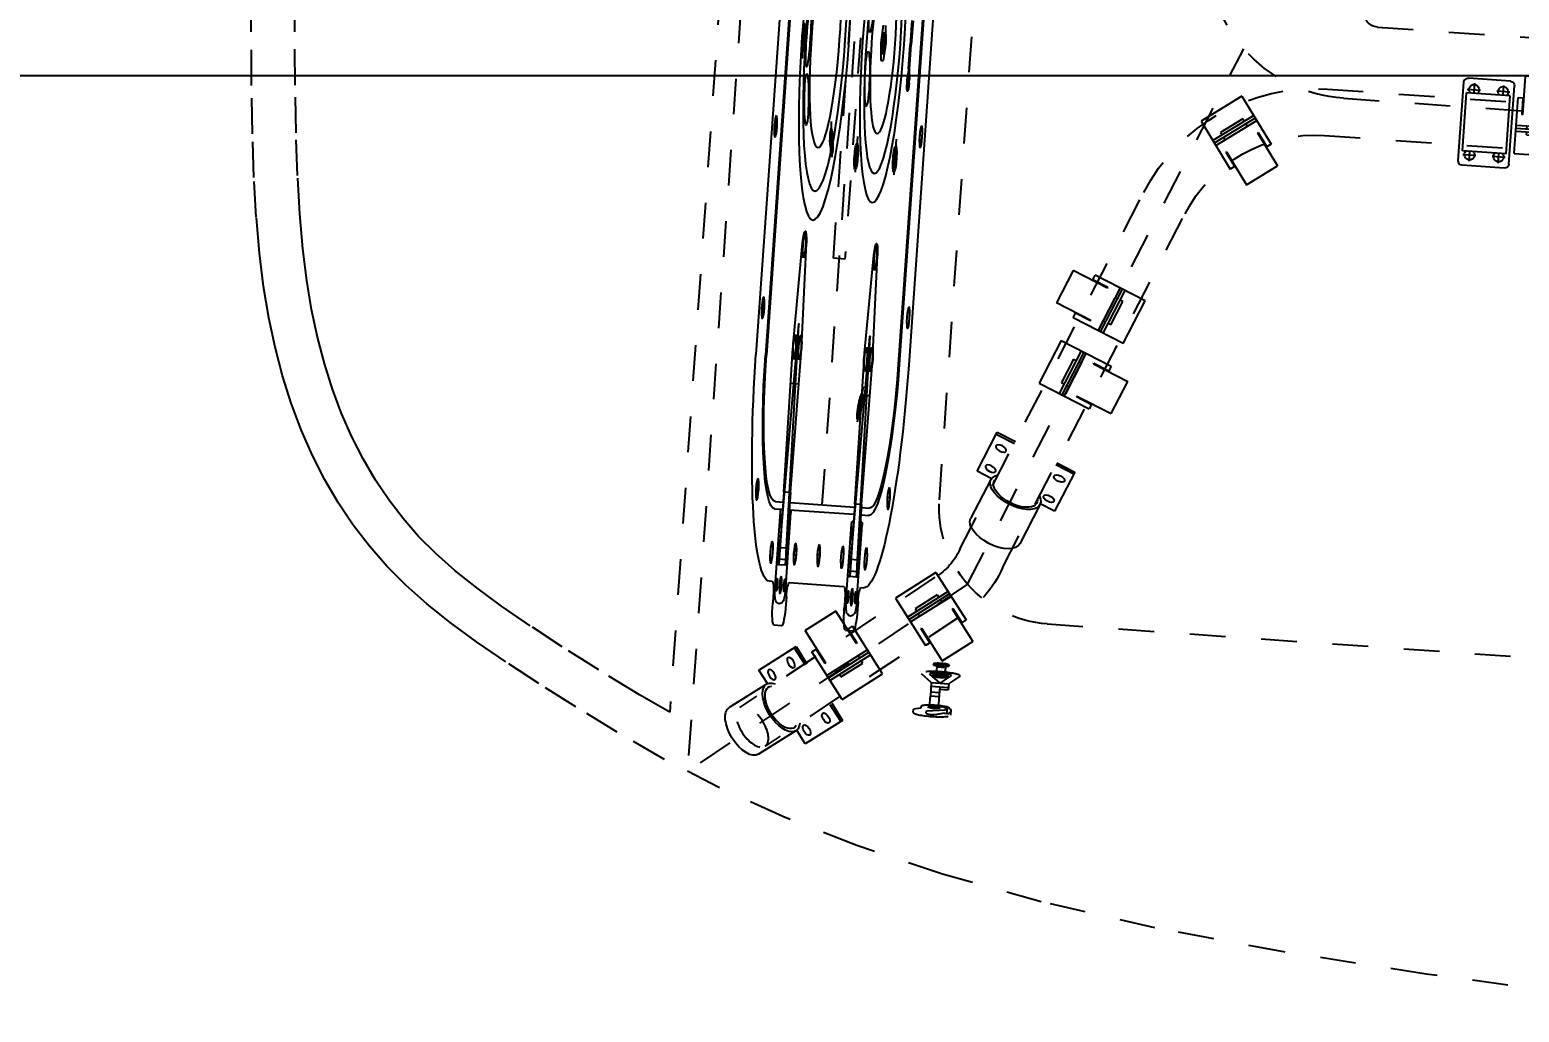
# Model space of a CAD drawing. Header units: millimetres. Extents: x -4 to 3776, y -4 to 4079.
# Drawn here: x 450.761 to 454.93, y 289.48 to 292.231 of the extents above; entities that cross this region are included whole.
import ezdxf
from ezdxf import colors
from ezdxf.entities.mleader import LeaderData, LeaderLine
from ezdxf.math import Vec2, Vec3

# ---------------------------------------------------------------- set-up
doc = ezdxf.new("R2010")
doc.units = ezdxf.units.MM
for name, pattern in [('CENTER', [2, 1.25, -0.25, 0.25, -0.25]), ('CENTER2', [1.125, 0.75, -0.125, 0.125, -0.125]), ('HIDDEN2', [0.1875, 0.125, -0.0625]), ('PHANTOM', [2.5, 1.25, -0.25, 0.25, -0.25, 0.25, -0.25])]:
    doc.linetypes.add(name, pattern=pattern)
doc.layers.add('03-input', color=3, linetype='Continuous')
doc.layers.add('BK_kedu', color=255, linetype='Continuous')
doc.styles.get("Standard").update_dxf_attribs({"font": 'arial.ttf'})

# ---------------------------------------------------------------- blocks, each defined once
blk = doc.blocks.new('pipe support-p')
at = {"layer": '03-input', "color": 0, "linetype": 'Continuous'}
for p, q in [((-30, 32), (-30, 3)), ((-27, 35), (27, 35)), ((-22.5, 32.16772810541443), (-22.5, 23.20107844975428)), ((-20, 32.5), (-20, 2.5)), ((-20, 32.5), (20, 32.5)), ((20, 32.5), (20, 2.5)), ((22.5, 32.16772810541443), (22.5, 23.20107844975428)), ((30, 32), (30, 3)), ((-26.8465131942321, 27.5), (-20, 27.5)), ((26.84651319423574, 27.5), (20, 27.5)), ((-22.5, 2.832271894585574), (-22.5, 11.798921550253)), ((22.5, 2.832271894585574), (22.5, 11.798921550253)), ((-27, 0), (27, 0)), ((-26.8465131942321, 7.5), (-20, 7.5)), ((-20, 2.5), (20, 2.5)), ((26.84651319423574, 7.5), (20, 7.5))]:
    blk.add_line(p, q, dxfattribs=at)
for centre, radius, start, end in [((-27, 32), 3, 90, 180), ((-22.5, 27.5), 3.5, 44.41530859717057, 315.5846914028294), ((22.5, 27.5), 3.5, 224.4153085971706, 135.5846914028294), ((27, 32), 3, 0, 90), ((-22.5, 7.5), 3.5, 44.41530859717057, 315.5846914028294), ((22.5, 7.5), 3.5, 224.4153085971706, 135.5846914028294), ((-27, 3), 3, 180, 270), ((27, 3), 3, 270, 0)]:
    blk.add_arc(centre, radius, start, end, dxfattribs=at)
blk = doc.blocks.new('BOLT-1')
at = {"layer": '03-input', "color": 0, "linetype": 'Continuous'}
for p, q in [((-3880.973160527842, -1545.863523582373), (-3883.859911873789, -1550.863523582373)), ((-3880.973160527842, -1545.863523582373), (-3875.199885194358, -1545.863523582373)), ((-3875.199885194358, -1545.863523582373), (-3872.31313384841, -1550.863523582373)), ((-3880.973160527841, -1555.863523582373), (-3883.859911873789, -1550.863523582373)), ((-3880.973160527841, -1555.863523582373), (-3875.199885194359, -1555.863523582373)), ((-3875.199885194359, -1555.863523582373), (-3872.31313384841, -1550.863523582373))]:
    blk.add_line(p, q, dxfattribs=at)
at = {"layer": '03-input', "color": 0, "linetype": 'CENTER'}
for p, q in [((-3878.0865228611, -1562.931088566985), (-3878.0865228611, -1537.113710476564)), ((-3891.778090399503, -1550.863523582373), (-3864.296668742161, -1550.863523582373))]:
    blk.add_line(p, q, dxfattribs=at)
at = {"layer": '03-input', "color": 0, "linetype": 'Continuous'}
blk.add_circle((-3878.0865228611, -1550.863523582373), 9, dxfattribs=at)
blk = doc.blocks.new('M6-1')
at = {"layer": '03-input', "color": 0, "linetype": 'CENTER2'}
for p, q in [((-7.401477686828002, -5.820766091346741e-11), (7.898740525008179, 0)), ((0, 6.380426681949757), (0, -6.528047432249878))]:
    blk.add_line(p, q, dxfattribs=at)
at = {"layer": '03-input', "color": 0, "linetype": 'Continuous'}
for p, q in [((-2.882642209762707, 4.992882767517585), (-5.765284419758245, 0)), ((-5.765284419758245, 0), (-2.882642209995538, -4.992882767517585)), ((2.882642209879123, 4.992882767517585), (-2.882642209762707, 4.992882767517585)), ((5.765284419758245, 0), (2.882642209879123, 4.992882767517585)), ((2.882642209762707, -4.992882767517585), (5.765284419758245, 0)), ((-2.882642209995538, -4.992882767517585), (2.882642209762707, -4.992882767517585))]:
    blk.add_line(p, q, dxfattribs=at)
blk = doc.blocks.new('door-aft')
at = {"layer": '03-input', "color": 0, "linetype": 'Continuous'}
for p, q in [((220, 810), (-220.0000000000146, 810)), ((220, 760), (-220.0000000000146, 760)), ((220, 755), (-220.0000000000146, 755)), ((-26.5, 708), (-24.5, 708)), ((-26.5, 697), (-24.5, 697)), ((-20.87339764072385, 706.6909573986704), (-20.87339764072385, 706.2185404548654)), ((-20.87339764072385, 698.78145954512), (-20.87339764072385, 698.3090426013223)), ((-18.17777930997545, 705.6426510725141), (-18.17777930997545, 699.3573489274786)), ((-16.67376207876077, 705.5), (0, 705.5)), ((-16.67376207876077, 699.5), (0, 699.5)), ((16.67376207874622, 705.5), (0, 705.5)), ((16.67376207874622, 699.5), (0, 699.5)), ((-375, 640), (-375.0000000000146, 654.9999999999854)), ((-325, 612.5), (-325.0000000000146, 655)), ((-320, 612.5), (-320.0000000000146, 655)), ((-385, 630), (-390, 630)), ((-405, 575), (-405, 615)), ((-383.3153273425851, 623), (-332.0000000000146, 623)), ((-368.0000000000146, 623), (-368.0000000000146, 613)), ((-364.2500000000146, 623), (-364.2500000000146, 613)), ((-355.7500000000146, 623), (-355.7500000000146, 613)), ((-352.0000000000146, 623), (-352.0000000000146, 613)), ((-330.0000000000146, 621), (-330.0000000000146, 612.5)), ((-318.0000000000146, 612.5), (-219.1299685809354, 617.4716081090373)), ((-243.0000000000146, 616.2713208221539), (-243.0000000000146, 599.8735851967431)), ((-213.9821428571595, 617.1383563974232), (-146.2142857143044, 604.8392695099683)), ((-368.0000000000146, 613), (-352.0000000000146, 613)), ((-368.0000000000146, 612.5), (-368.0000000000146, 577.5)), ((-318.0000000000146, 612.5), (-368.0000000000146, 612.5)), ((-364.2500000000146, 612.5), (-364.2500000000146, 577.5)), ((-360.0000000000146, 612.5), (-202.4463524560706, 595.4971136097738)), ((-356.2500000000146, 612.5), (-356.2500000000146, 577.5)), ((-318.0000000000146, 607.9674408398569), (-318.0000000000146, 612.5)), ((-318.0000000000146, 607.9674408398569), (-318.0000000000146, 582.0325591601431)), ((-360.0000000000146, 577.5), (-202.4463524560706, 594.5028863902189)), ((-243.0000000000146, 590.1264148032496), (-243.0000000000146, 573.7286791778461)), ((-213.9821428571595, 572.8616436025695), (-146.2142857143044, 585.1607304900317)), ((-318.0000000000146, 577.5), (-368.0000000000146, 577.5)), ((-368.0000000000146, 577), (-352.0000000000146, 577)), ((-368.0000000000146, 567), (-368.0000000000146, 577)), ((-364.2500000000146, 567), (-364.2500000000146, 577)), ((-355.7500000000146, 567), (-355.7500000000146, 577)), ((-352.0000000000146, 567), (-352.0000000000146, 577)), ((-330.0000000000146, 577.5), (-330.0000000000146, 569)), ((-325, 232.5), (-325, 577.5)), ((-320, 232.5), (-320, 577.5)), ((-318.0000000000146, 582.0325591601431), (-318.0000000000146, 577.5)), ((-318.0000000000146, 577.5), (-219.1299685809354, 572.5283918909627)), ((-383.3153273425851, 567), (-332.0000000000146, 567)), ((-12.12435565298074, 564.495947437339), (0, 571.495947437339)), ((-12.12435565298074, 550.495947437339), (-12.12435565298074, 564.495947437339)), ((0, 571.495947437339), (12.12435565298074, 564.495947437339)), ((-385.0000000000146, 560), (-390, 560)), ((-375, 260), (-375.0000000000146, 550)), ((0, 543.495947437339), (-12.12435565298074, 550.495947437339)), ((12.12435565298074, 550.495947437339), (0, 543.495947437339)), ((-385, 250), (-390, 250)), ((-378.3153273425851, 243), (-327.0000000000146, 243)), ((-363.0000000000146, 243), (-363.0000000000146, 233)), ((-359.2500000000146, 243), (-359.2500000000146, 233)), ((-350.7500000000146, 243), (-350.7500000000146, 233)), ((-347.0000000000146, 243), (-347.0000000000146, 233)), ((-325.0000000000146, 232.5), (-325.0000000000146, 241)), ((-313.0000000000146, 232.5), (-214.1299685809354, 237.4716081090373)), ((-238.0000000000146, 219.8735851967504), (-238.0000000000146, 236.2713208221539)), ((-208.9821428571595, 237.1383563974305), (-141.2142857143044, 224.8392695099683)), ((-405, 235), (-405, 195)), ((-363.0000000000146, 233), (-347.0000000000146, 233)), ((-313.0000000000146, 232.5), (-363.0000000000146, 232.5)), ((-363.0000000000146, 197.5), (-363.0000000000146, 232.5)), ((-359.2500000000146, 197.5), (-359.2500000000146, 232.5)), ((-355.0000000000146, 232.5), (-197.4463524560706, 215.4971136097811)), ((-351.2500000000146, 197.5), (-351.2500000000146, 232.5)), ((-313.0000000000146, 227.9674408398569), (-313.0000000000146, 232.5)), ((-313.0000000000146, 202.0325591601431), (-313.0000000000146, 227.9674408398569)), ((-355.0000000000146, 197.5), (-197.4463524560706, 214.5028863902262)), ((-238.0000000000146, 193.7286791778461), (-238.0000000000146, 210.1264148032569)), ((-208.9821428571595, 192.8616436025768), (-141.2142857143044, 205.1607304900317)), ((-313.0000000000146, 197.5), (-363.0000000000146, 197.5)), ((-363.0000000000146, 187), (-363.0000000000146, 197)), ((-363.0000000000146, 197), (-347.0000000000146, 197)), ((-359.2500000000146, 187), (-359.2500000000146, 197)), ((-350.7500000000146, 187), (-350.7500000000146, 197)), ((-347.0000000000146, 187), (-347.0000000000146, 197)), ((-325, 155), (-325, 197.5)), ((-325.0000000000146, 189), (-325.0000000000146, 197.5)), ((-320, 155), (-320, 197.5)), ((-313.0000000000146, 202.0325591601431), (-313.0000000000146, 197.5)), ((-313.0000000000146, 197.5), (-214.1299685809354, 192.5283918909627)), ((-378.3153273425851, 187), (-327.0000000000146, 187)), ((-385, 180), (-390, 180)), ((-375, 170), (-375.0000000000146, 155.0000000000073)), ((220, 55), (-220, 55)), ((-50, 55), (-50, 55)), ((220, 50), (-220, 50)), ((220, 0), (-220, 0))]:
    blk.add_line(p, q, dxfattribs=at)
at = {"layer": '03-input', "color": 0, "linetype": 'HIDDEN2'}
blk.add_line((-14.42215389496414, 705.5), (-14.42215389496414, 699.5), dxfattribs=at)
at = {"layer": '03-input', "color": 0, "linetype": 'Continuous'}
for points in [[(-184.6132486540591, 785), (-181.7264973081037, 790), (-184.6132486540591, 795), (-190.3867513459554, 795), (-193.2735026918963, 790), (-190.3867513459554, 785)], [(-59.61324865405913, 785), (-56.72649730810372, 790), (-59.61324865405913, 795), (-65.38675134595542, 795), (-68.27350269189628, 790), (-65.38675134595542, 785)], [(-309.6132486540519, 748.3298021964874), (-306.7264973081037, 753.3298021964874), (-309.6132486540519, 758.3298021964874), (-315.3867513459481, 758.3298021964874), (-318.2735026918963, 753.3298021964874), (-315.3867513459481, 748.3298021964874)], [(-21.61324865405913, 707.4999999999927), (-18.72649730810372, 702.4999999999927), (-21.61324865405913, 697.4999999999927), (-27.38675134595542, 697.4999999999927), (-30.27350269189628, 702.4999999999927), (-27.38675134595542, 707.4999999999927)], [(-352.1132486540519, 650), (-349.2264973081037, 655), (-352.1132486540519, 660), (-357.8867513459481, 660), (-360.7735026918963, 655), (-357.8867513459481, 650)], [(-210.0000000000146, 614.1188021535127), (-218.0000000000146, 618.7376043070326), (-226.0000000000146, 614.1188021535127), (-226.0000000000146, 604.8811978464801), (-218.0000000000146, 600.2623956929601), (-210.0000000000146, 604.8811978464801)], [(-140.0000000000146, 590.3811978464801), (-148.0000000000146, 585.7623956929601), (-156.0000000000146, 590.3811978464801), (-156.0000000000146, 599.6188021535127), (-148.0000000000146, 604.2376043070326), (-140.0000000000146, 599.6188021535127)], [(-210.0000000000146, 585.1188021535127), (-218.0000000000146, 589.7376043070326), (-226.0000000000146, 585.1188021535127), (-226.0000000000146, 575.8811978464801), (-218.0000000000146, 571.2623956929601), (-210.0000000000146, 575.8811978464801)], [(-352.1132486540519, 525), (-349.2264973081037, 530), (-352.1132486540519, 535), (-357.8867513459481, 535), (-360.7735026918963, 530), (-357.8867513459481, 525)], [(-352.1132486540591, 400), (-349.2264973081037, 405), (-352.1132486540591, 410), (-357.8867513459554, 410), (-360.7735026918963, 405), (-357.8867513459554, 400)], [(-352.1132486540591, 275), (-349.2264973081037, 280), (-352.1132486540591, 285), (-357.8867513459554, 285), (-360.7735026918963, 280), (-357.8867513459554, 275)], [(-205.0000000000146, 224.8811978464873), (-213.0000000000146, 220.2623956929674), (-221.0000000000146, 224.8811978464873), (-221.0000000000146, 234.1188021535199), (-213.0000000000146, 238.7376043070399), (-205.0000000000146, 234.1188021535199)], [(-135.0000000000146, 219.6188021535199), (-143.0000000000146, 224.2376043070399), (-151.0000000000146, 219.6188021535199), (-151.0000000000146, 210.3811978464873), (-143.0000000000146, 205.7623956929674), (-135.0000000000146, 210.3811978464873)], [(-205.0000000000146, 195.8811978464873), (-213.0000000000146, 191.2623956929674), (-221.0000000000146, 195.8811978464873), (-221.0000000000146, 205.1188021535199), (-213.0000000000146, 209.7376043070399), (-205.0000000000146, 205.1188021535199)], [(-352.1132486540591, 150), (-349.2264973081037, 155), (-352.1132486540591, 160), (-357.8867513459554, 160), (-360.7735026918963, 155), (-357.8867513459554, 150)], [(-309.6132486540519, 61.67019780350529), (-306.7264973081037, 56.67019780350529), (-309.6132486540519, 51.67019780350529), (-315.3867513459481, 51.67019780350529), (-318.2735026918963, 56.67019780350529), (-315.3867513459481, 61.67019780350529)], [(-184.6132486540591, 24.99999999999272), (-181.7264973081037, 19.99999999999272), (-184.6132486540591, 14.99999999999272), (-190.3867513459554, 14.99999999999272), (-193.2735026918963, 19.99999999999272), (-190.3867513459554, 24.99999999999272)], [(-59.61324865405913, 24.99999999999272), (-56.72649730810372, 19.99999999999272), (-59.61324865405913, 14.99999999999272), (-65.38675134595542, 14.99999999999272), (-68.27350269189628, 19.99999999999272), (-65.38675134595542, 24.99999999999272)]]:
    blk.add_lwpolyline(points, close=True, dxfattribs=at)
for centre, radius in [((-187.5, 790), 7.5), ((-62.5, 790), 7.5), ((-312.5, 753.3298021964874), 7.5), ((-24.5, 702.5), 4.578182195146383), ((0, 557.495947437339), 110), ((-355, 655), 7.5), ((0, 557.495947437339), 90), ((-382.0000000000146, 615), 4.25), ((-218.0000000000146, 609.5), 7.999999999999869), ((0, 557.495947437339), 62.5), ((-382.0000000000146, 595), 6), ((-382.0000000000146, 595), 4.25), ((-148.0000000000146, 595), 7.999999999999869), ((-218.0000000000146, 580.5), 7.999999999999869), ((-382.0000000000146, 575), 4.25), ((-355, 530), 7.5), ((-355, 405), 7.5), ((0, 250.4989293650724), 125), ((0, 250.4989293650724), 105), ((0, 250.4989293650724), 75), ((-355, 280), 7.5), ((-377.0000000000146, 235), 4.25), ((-213.0000000000146, 229.5), 7.999999999999869), ((-377.0000000000146, 215), 6), ((-377.0000000000146, 215), 4.25), ((-143.0000000000146, 215), 7.999999999999869), ((-213.0000000000146, 200.5), 7.999999999999869), ((-377.0000000000146, 195), 4.25), ((-355, 155), 7.5), ((-312.5, 56.67019780351256), 7.5), ((-187.5, 19.99999999999272), 7.5), ((-62.5, 20), 7.5)]:
    blk.add_circle(centre, radius, dxfattribs=at)
for centre, radius, start, end in [((-220.0000000000146, 655), 155, 90, 180), ((-220.0000000000146, 655), 105, 90, 180), ((-220.0000000000146, 655), 100, 90, 180), ((-26.5, 702.5), 5.5, 90, 270), ((-24.5, 702.5), 5.5, 54.56905531269027, 90), ((-16.67376207876077, 713.5), 8, 234.5690553126903, 270), ((-24.5, 702.5), 5.5, 270, 305.4309446873098), ((-16.67376207876077, 691.5), 8, 90, 125.4309446873097), ((-385, 640), 10, 270, 0), ((-390, 615), 15, 90, 180), ((-287.9965493533673, 595), 107.0034506466471, 169.3061927767552, 190.6938072232449), ((-383.3153273425851, 613), 10, 90, 169.3061927767552), ((-338.0000000000146, 615), 4.25, 323.9681209279389, 216.0318790720611), ((-332.0000000000146, 621), 2, 0, 90), ((-218.0000000000146, 595), 22.5, 79.71343938847369, 92.87865228542415), ((-148.0000000000146, 595), 10, 280.2865606115263, 79.71343938847369), ((-202.5000000000146, 595), 0.5, 276.1594125782806, 83.84058742171933), ((-390, 575), 15, 180, 270), ((-383.3153273425851, 577), 10, 190.6938072232449, 270), ((-338.0000000000146, 575), 4.25, 143.9681209279389, 36.0318790720611), ((-332.0000000000146, 569), 2, 270, 0), ((-218.0000000000146, 595), 22.5, 267.1213477145758, 280.2865606115263), ((-385.0000000000146, 550), 10, 0, 90), ((-385, 260), 10, 270, 0), ((-390, 235), 15, 90, 180), ((-378.3153273425851, 233), 10, 90, 169.3061927767552), ((-333.0000000000146, 235), 4.25, 323.9681209279389, 216.0318790720611), ((-327.0000000000146, 241), 2, 0, 90), ((-213.0000000000146, 215), 22.5, 79.71343938847369, 92.87865228542415), ((-282.9965493533673, 215), 107.0034506466471, 169.3061927767552, 190.6938072232449), ((-197.5000000000146, 215), 0.5, 276.1594125782806, 83.84058742171933), ((-143.0000000000146, 215), 10, 280.2865606115263, 79.71343938847369), ((-390, 195), 15, 180, 270), ((-378.3153273425851, 197), 10, 190.6938072232449, 270), ((-333.0000000000146, 195), 4.25, 143.9681209279389, 36.0318790720611), ((-327.0000000000146, 189), 2, 270, 0), ((-213.0000000000146, 215), 22.5, 267.1213477145758, 280.2865606115263), ((-385, 170), 10, 0, 90), ((-220, 155), 155, 180, 270), ((-220, 155), 105, 180, 270), ((-220, 155), 100, 180, 270)]:
    blk.add_arc(centre, radius, start, end, dxfattribs=at)
at = {"layer": '03-input', "color": 0, "linetype": 'Continuous', "extrusion": (0, 0, -1)}
for centre, major_axis, ratio in [((-25.28481369868678, 485.4625289612886), (18.31110447926967, -7.962177726989325), 0.57438862157977), ((-42.39586581960612, 172.4154262668817), (17.00873406575872, -10.45924408775287), 0.4851600708462597), ((-0.03035539330448955, 160.2548957943582), (19.96729379277259, 0), 0.4851600708462597)]:
    blk.add_ellipse(centre, major_axis=major_axis, ratio=ratio, dxfattribs=at)
at = {"layer": '03-input', "color": 0, "linetype": 'Continuous'}
blk.add_ellipse((25.28481369870133, 485.4625289612886), major_axis=(-18.31110447926967, -7.962177726989325), ratio=0.57438862157977, dxfattribs=at)
at = {"layer": '03-input', "color": 0, "linetype": 'Continuous', "xscale": -1}
for p, rotation in [((-3957.187528496368, 2213.601921346904), 359.9668878659662), ((-3957.191980527583, 2008.642174702451), 359.9668878659662), ((-4130.646686584987, -689.9611408282799), 35.96688786615441), ((3877.189606818065, -1417.722594396408), 179.9668878659662)]:
    blk.add_blockref('BOLT-1', p, dxfattribs=dict(at, rotation=rotation))
blk.add_blockref('M6-1', (0, 557.495947437339), dxfattribs=at)
at = {"layer": '03-input', "color": 0, "linetype": 'Continuous', "rotation": 144.0331121338457}
blk.add_blockref('BOLT-1', (-3949.860054221914, 1577.963411682955), dxfattribs=at)
blk = doc.blocks.new('A$C1F900DED')
at = {"layer": '03-input', "color": 0, "linetype": 'Continuous', "ltscale": 0.2}
for p, q in [((4.6273762563942e-05, 60.0000240555064), (4.6273762563942e-05, 46.00002405550731)), ((30.34829265600911, 60.0000240555064), (4.6273762563942e-05, 60.0000240555064)), ((30.34829265600911, 48.96348950538504), (30.34829265600911, 60.0000240555064)), ((30.93496022805994, 49.00002405550458), (61.28320661030739, 49.00002405550458)), ((4.62737616544473e-05, 14.00002405550913), (4.6273762563942e-05, 2.405550640105503e-05)), ((30.34829265600911, 2.405550640105503e-05), (30.34829265600911, 11.03655860562776)), ((30.93496022805994, 11.0000240555064), (61.28320661030739, 11.0000240555064)), ((4.6273762563942e-05, 2.405550640105503e-05), (30.34829265600911, 2.405550640105503e-05))]:
    blk.add_line(p, q, dxfattribs=at)
at = {"layer": '03-input', "color": 0, "linetype": 'Continuous'}
for p, q in [((1.494488975334207, 60.0000240555064), (1.494488975334207, 46.00002405550822)), ((1.494488975334207, 14.00002405550731), (1.494488975335116, 2.405550822004443e-05))]:
    blk.add_line(p, q, dxfattribs=at)
for centre in [(8.864777382445936, 52.5000240555064), (24.47244695047721, 52.5000240555064)]:
    blk.add_ellipse(centre, major_axis=(0, -4), ratio=0.5, dxfattribs=at)
for centre, major_axis, ratio, start_param, end_param in [((30.93496022805994, 30.0000240555064), (0, -18.99999999999818), 0.4981467217043914, 5.713563988106641, 9.994399279842073), ((30.93496022805994, 30.0000240555064), (0, -16.5), 0.4981467217043467, 6.036376373709645, 9.671586894238729), ((61.28320661030739, 30.0000240555064), (0, -18.99999999999818), 0.4981467217043435, 0, 3.141592653589793)]:
    blk.add_ellipse(centre, major_axis=major_axis, ratio=ratio, start_param=start_param, end_param=end_param, dxfattribs=at)
at = {"layer": '03-input', "color": 0, "linetype": 'Continuous', "extrusion": (0, 0, -1)}
for centre in [(8.864777382445936, 7.500024055506401), (24.47244695047721, 7.500024055506401)]:
    blk.add_ellipse(centre, major_axis=(0, 3.999999999999999), ratio=0.5, dxfattribs=at)
blk = doc.blocks.new('A$C4EFE2257')
at = {"layer": '03-input', "color": 0, "linetype": 'Continuous'}
for p, q in [((4.00000084621206, 27.13407377918156), (4.00000084621206, 53.63284314425255)), ((29.00000084621206, 53.63284314425255), (4.00000084621206, 53.63284314425255)), ((29.00000084621206, 27.13407377918156), (29.00000084621206, 53.63284314425255)), ((8.462120604235679e-07, 38.70726038193425), (4.00000084621206, 38.70726038193425)), ((8.462120604235679e-07, -5.991061698296107e-06), (8.462120604235679e-07, 38.70726038193425)), ((3.50000084621206, 27.13407377918156), (3.50000084621206, 38.70726038193425)), ((29.00000084621206, 38.70726038193425), (33.00000084621206, 38.70726038193425)), ((29.50000084621206, 27.13407377918065), (29.50000084621206, 38.70726038193425)), ((33.00000084621206, -5.991061698296107e-06), (33.00000084621206, 38.70726038193425)), ((4.00000084621206, 27.13407377918156), (3.50000084621206, 27.13407377918156)), ((29.50000084621206, 27.13407377918065), (29.00000084621206, 27.13407377918065)), ((33.00000084621206, 19.49998023818989), (8.462120604235679e-07, 19.49998023818989)), ((8.462120604235679e-07, 17.58276871538692), (33.00000084621183, 17.58276871538692)), ((8.462120604235679e-07, 15.58276871538692), (33.00000084621183, 15.58276871538692)), ((7.50000084621206, 17.58276871538692), (7.500000846211833, 19.49998023818989)), ((7.500000846211833, 13.58276871538692), (7.500000846211833, 15.58276871538692)), ((7.500000846211833, 13.58276871538692), (25.50000084621183, 13.58276871538692)), ((25.50000084621183, 17.58276871538692), (25.50000084621183, 19.49998023818989)), ((25.50000084621183, 13.58276871538692), (25.50000084621183, 15.58276871538692)), ((8.462120604235679e-07, -5.991061698296107e-06), (33.00000084621206, -5.991061698296107e-06))]:
    blk.add_line(p, q, dxfattribs=at)
blk = doc.blocks.new('A$C2694431E')
at = {"layer": '03-input', "color": 0, "linetype": 'PHANTOM'}
for p, q in [((396.3567822210025, 1150.48827501043), (396.3567822208861, 2168.866522724857)), ((579.6131830302766, 2027.05681750545), (396.3567822208861, 2168.866522724857)), ((574.9419271731749, 2050.29952806636), (448.5175300028641, 2147.934923469438)), ((381.3567822210025, 2129.138890619564), (359.758542112424, 2118.702054267633)), ((381.3567822206533, 1335.488275010488), (381.3567822210025, 2129.138890619564)), ((556.8397584398044, 2023.914934906526), (428.9582580738934, 2122.608358728059)), ((359.758542112424, 2118.702054267633), (330.6188925935421, 2103.545982876152)), ((548.4349133376963, 2117.654522875615), (548.4349133378128, 2115.404522875615)), ((553.4349133379292, 2114.375737139955), (548.4349133378128, 2115.404522875615)), ((553.4349133378128, 2113.304522875696), (553.4349133379292, 2114.375737139955)), ((557.4349133378128, 2117.654522875615), (557.4349133379292, 2115.854522875627)), ((557.4349133379292, 2115.854522875627), (570.4349133379292, 2114.375737139897)), ((559.4279224397615, 2113.304522875638), (559.4279224401107, 2105.477724942844)), ((569.8808191317366, 2116.754758699739), (564.830681590247, 2117.97161443095)), ((565.4295854733791, 2098.85071193258), (565.4417128808564, 2113.309611323872)), ((569.8808191317366, 2116.754758699739), (571.9349133379292, 2116.754758699739)), ((570.4349133378128, 2113.30452287558), (570.4349133379292, 2114.375737139897)), ((571.4349133379292, 2113.304522875696), (571.4349133376963, 2116.754758699739)), ((572.9349133378128, 2116.604758699657), (572.9349133380456, 2116.454522875603)), ((573.4349133378128, 2113.304522875638), (573.4349133380456, 2113.904522875615)), ((573.9349133379292, 2116.304522875696), (574.4349133378128, 2116.304522875638)), ((574.4349133378128, 2117.654522875615), (574.4349133378128, 2114.054522875696)), ((330.6188925935421, 2103.545982876152), (304.5169199724915, 2089.502629706578)), ((559.4279224395286, 2096.325010279776), (559.4279224401107, 2105.477724942844)), ((559.4279224401107, 2105.477724942844), (565.4421700154198, 2105.477724942844)), ((559.4279224398779, 2102.777724942833), (565.440506982035, 2102.777724942833)), ((565.4430831909413, 2100.568247882416), (571.4279224397615, 2100.568247882358)), ((571.4279224399943, 2096.325010279717), (571.4279224397615, 2100.568247882358)), ((559.4279224395286, 2096.325010279776), (552.2029870138504, 2090.90418787871)), ((565.4284284106689, 2096.236306533508), (558.0865595850628, 2090.727749757876)), ((559.427922439645, 2098.85071193258), (571.427922439645, 2098.85071193258)), ((559.4279224395286, 2096.325010279776), (571.4279224399943, 2096.325010279717)), ((559.896384352236, 2091.495268140512), (559.8963843521196, 2091.195268140524)), ((565.3963843523525, 2092.061293544306), (560.3963843524689, 2091.628280842386)), ((560.3963843524689, 2091.628280842386), (560.3963843523525, 2090.762255438603)), ((560.3963843523525, 2090.762255438603), (565.3963843523525, 2090.3292427368)), ((561.2054269536166, 2090.651277786586), (561.6778438976035, 2090.651277786645)), ((562.2537332796492, 2090.246935037081), (568.5390354249394, 2090.246935037023)), ((562.396384352236, 2090.021332452307), (562.3963843523525, 2087.520268140535)), ((570.3963843523525, 2091.628280842444), (565.3963843523525, 2092.061293544306)), ((565.3963843523525, 2090.3292427368), (570.3963843524689, 2090.762255438662)), ((565.4284284106689, 2096.236306533508), (572.7086515569827, 2090.725909179542)), ((568.3963843525853, 2090.021332452365), (568.3963843524689, 2087.520268140535)), ((569.1149248073343, 2090.651277786645), (569.587341750972, 2090.651277786645)), ((570.3963843524689, 2090.762255438662), (570.3963843523525, 2091.628280842444)), ((570.8963843523525, 2091.495268140512), (570.896384352236, 2091.195268140582)), ((571.4279224399943, 2096.325010279717), (578.594190010801, 2090.900865845499)), ((304.5169199724915, 2089.502629706578), (281.349610274774, 2076.576753936184)), ((559.896384352236, 2083.5452681405), (559.8963843523525, 2083.845268140489)), ((560.3963843521196, 2084.278280842467), (565.3963843524689, 2084.711293544329)), ((560.396384352236, 2083.412255438627), (560.3963843521196, 2084.278280842467)), ((565.396384352236, 2082.979242736765), (560.396384352236, 2083.412255438627)), ((561.205426953733, 2084.389258494368), (561.6778438972542, 2084.389258494484)), ((562.2537332799984, 2084.793601244048), (568.5390354248229, 2084.793601244048)), ((562.396384352236, 2085.019203828706), (562.3963843523525, 2087.520268140535)), ((565.3963843524689, 2084.711293544329), (570.3963843524689, 2084.278280842467)), ((570.3963843523525, 2083.412255438685), (565.396384352236, 2082.979242736765)), ((568.3963843523525, 2085.019203828706), (568.3963843524689, 2087.520268140535)), ((569.1149248069851, 2084.389258494484), (569.5873417508556, 2084.389258494426)), ((570.3963843524689, 2084.278280842467), (570.3963843523525, 2083.412255438685)), ((570.8963843524689, 2083.5452681405), (570.8963843525853, 2083.845268140547)), ((281.349610274774, 2076.576753936184), (260.9193459635135, 2064.556174262019)), ((260.9193459635135, 2064.556174262019), (242.9525011260994, 2053.198650959122)), ((242.9525011260994, 2053.198650959122), (227.149518487975, 2042.258957294049)), ((636.1817255254136, 2050.488275010488), (2091.789163845475, 2050.488275010488)), ((227.149518487975, 2042.258957294049), (213.1728162461659, 2031.475621847727)), ((213.1728162461659, 2031.475621847727), (200.6443849056959, 2020.553580056236)), ((200.6443849056959, 2020.553580056236), (189.1629846800352, 2009.153937504103)), ((579.6131830302766, 2027.05681750545), (743.4139873372624, 1646.198953129177)), ((189.1629846800352, 2009.153937504103), (178.4041433369275, 1996.975182804279)), ((602.7733771568164, 2014.086234601098), (711.019489346887, 1762.400149846275)), ((572.606852629804, 2003.410055604065), (681.6229695840739, 1749.757182400033)), ((178.4041433369275, 1996.975182804279), (168.295286218985, 1983.950459589541)), ((168.295286218985, 1983.950459589541), (158.8394272982841, 1970.087415094196)), ((476.0177395703504, 1979.526644037163), (476.0177395701176, 1339.526644037105)), ((158.8394272982841, 1970.087415094196), (150.0434339059284, 1955.396854795516)), ((556.1817255250644, 1970.488275010488), (556.1817255254136, 1150.48827501043)), ((150.0434339059284, 1955.396854795516), (141.9164041376207, 1939.892107334628)), ((141.9164041376207, 1939.892107334628), (134.4689113976201, 1923.589089985064)), ((134.4689113976201, 1923.589089985064), (127.7123427632032, 1906.506189851265)), ((127.7123427632032, 1906.506189851265), (121.659645302454, 1888.667807011574)), ((121.659645302454, 1888.667807011574), (116.3060677560279, 1870.022500546649)), ((116.3060677560279, 1870.022500546649), (111.5733421666082, 1850.179682919756)), ((111.5733421666082, 1850.179682919756), (107.3691369424341, 1828.648975935124)), ((107.3691369424341, 1828.648975935124), (103.6115476302803, 1804.962512982194)), ((103.6115476302803, 1804.962512982194), (100.223204234615, 1778.680113219947)), ((100.223204234615, 1778.680113219947), (97.12575223541353, 1749.3816507007)), ((97.12575223541353, 1749.3816507007), (94.237414790201, 1716.658211274422)), ((94.237414790201, 1716.658211274422), (91.47361168102361, 1680.116995591379)), ((802.8836136050522, 1701.909423115721), (2255.611538789119, 1701.909423115489)), ((91.47361168102361, 1680.116995591379), (88.77489042526577, 1639.300693207188)), ((802.8836136049358, 1669.909423115721), (2255.741288090125, 1669.909423115489)), ((814.1246654560091, 1675.488275010546), (1814.124665456009, 1675.488275010488))]:
    blk.add_line(p, q, dxfattribs=at)
at = {"layer": '03-input', "color": 0, "linetype": 'HIDDEN2'}
for p, q in [((562.3963843524689, 2089.683591224777), (568.3963843521196, 2089.683591224835)), ((562.3963843523525, 2085.356945056294), (568.396384352236, 2085.356945056294))]:
    blk.add_line(p, q, dxfattribs=at)
at = {"layer": '03-input', "color": 0, "linetype": 'PHANTOM'}
blk.add_lwpolyline([(1018.636959492578, 2279.393519526289), (913.014188645524, 2272.704325580504), (814.3135938165942, 2264.29603909154), (724.5874823267804, 2253.934369527444), (645.3812334540999, 2241.497252985777), (576.2125142978039, 2227.311532081163), (516.0920639132382, 2211.816276057914), (464.0306213549338, 2195.450554159761), (419.0389256782364, 2178.653435631248), (380.1277159376768, 2161.863989716221), (346.3077311889501, 2145.521285658877), (316.5897104862379, 2130.064392703178), (290.10065149609, 2115.812779772445), (266.4325863298727, 2102.607514505857), (245.2938057092251, 2090.170064221835), (226.3926003566012, 2078.221896238741), (209.4372609938728, 2066.484477874939), (194.1360783439595, 2054.679276448733), (180.197343127802, 2042.527759278601), (167.3293460689019, 2029.751393682731), (155.2893907888792, 2016.12244821596), (144.0308325103251, 2001.616396378144), (133.5560393562773, 1986.25951290573), (123.8673794489587, 1970.078072535049), (114.967220911989, 1953.098350002256), (106.8579318673583, 1935.346620043914), (99.54188043787144, 1916.84915739618), (93.02143474679906, 1897.632236795384), (87.28287794126663, 1877.646134161681), (82.24815327022225, 1856.537130149722), (77.82311900670175, 1833.875506598211), (73.91363342443947, 1809.231545345508), (70.42555479647126, 1782.175528230262), (67.26474139629863, 1752.277737090946), (64.3370514975395, 1719.108453766094), (61.54834337311331, 1682.237960094179), (58.8306701547699, 1641.135022320377)], dxfattribs=at)
blk.add_lwpolyline([(479.8336963426555, 1509.714823724062), (479.8336963430047, 1809.714823724062), (471.8749829144217, 1809.714823724062), (471.8749829141889, 1509.714823724062)], close=True, dxfattribs=at)
blk.add_lwpolyline([(1794.124665455776, 674.9075270912726), (834.1246654556599, 674.9075270912726, -0.4142135623730947), (824.1246654562419, 684.9075270912726), (824.1246654560091, 1614.907527091214, -0.4142135623730949), (834.1246654560091, 1624.907527091273), (1794.124665456126, 1624.907527091273, -0.4142135623730955), (1804.124665456009, 1614.907527091273), (1804.124665455776, 684.9075270912726, -0.414213562373095)], format="xyb", close=True, dxfattribs=at)
for centre, radius, start, end in [((636.1817255254136, 1970.48827501043), 80, 89.9999999933299, 179.9999999966649), ((533.2982942763483, 1989.498436294729), 73.69767273663523, 19.48928655456129, 55.62721527844482), ((533.2982942763483, 1989.498436294729), 41.69767273663523, 19.48928655456129, 55.62721527844482), ((802.8836136049358, 1801.909423115721), 100, 203.2717576780614, 269.9999999933299), ((802.8836136049358, 1801.909423115721), 132, 203.2717576780614, 269.9999999933299), ((814.1246654558927, 1575.488275010488), 100, 89.9999999933299, 179.9999999966649)]:
    blk.add_arc(centre, radius, start, end, dxfattribs=at)
blk.add_ellipse((438.7378940382041, 2135.271641098661), major_axis=(9.779635964572336, 12.66328237071124), ratio=0.5020202904903776, dxfattribs=at)
at = {"layer": '03-input', "color": 0, "linetype": 'PHANTOM', "extrusion": (0, 0, -1)}
for centre, major_axis, ratio, start_param, end_param in [((561.4349133378128, 2117.654522875673), (13, -1.693881146458409e-12), 0.149999999999986, 3.141592653589835, 6.283185307179628), ((563.4349133376963, 2113.304522875638), (10, -9.854617122329048e-13), 0.15, 2.526867604046856e-13, 3.141592653590046), ((561.4349133378128, 2117.654522875673), (-3.999999999999091, 6.868949853354283e-13), 0.1499999999999975, -2.34257058195908e-13, 2.584776564121713), ((562.4349133379292, 2113.304522875638), (-3.006990898035837, 8.709130644714002e-13), 0.1500000000000204, -1.020294959630519e-12, 3.153002992236828), ((567.6288601139095, 2112.3718556065), (0.4999999999993512, -6.181860578982929e-14), 0.1500000000001718, 0.9773843811158502, 4.118977034705644), ((563.4349133376963, 2113.304522875638), (-7.000000000000001, 1.548677852625247e-12), 0.1499999999999025, 3.141592653589229, 4.118977034706504), ((563.4349133376963, 2113.304522875638), (-8.000000000000002, 1.704081320497153e-12), 0.1499999999998982, 3.141592653589282, 4.118977034706504), ((571.9349133379292, 2116.604758699716), (-1, 3.093775235996076e-13), 0.1500000000000909, 1.570796326794871, 3.141592653588643), ((573.9349133378128, 2116.45452287572), (-1, 3.093775235996076e-13), 0.1500000000000909, 4.712388980384664, 6.283185307178434), ((573.4349133380456, 2114.054522875696), (-1, 4.290734434420075e-13), 0.1499999999996362, 3.141592653587844, 4.712388980384646), ((565.396384352236, 2090.508540811308), (13.45447567317499, -1.469473481062289e-12), 0.1500000000000371, -0.1956419672282252, 3.338912974235542), ((565.396384352236, 2090.508540811308), (7.454475673175077, -1.007722343521178e-12), 0.1500000000000041, -0.1956419672283372, 3.33891297423516), ((565.3963843525853, 2091.495268140512), (-5.5, 9.553954849472748e-13), 0.1499999999999669, -2.475797344914099e-13, 3.141592653589545), ((565.3963843524689, 2091.195268140524), (5.500000000000003, -7.471731566788266e-13), 0.1499999999999165, 2.523206011703591, 3.141592653589798), ((565.3963843524689, 2091.195268140524), (-4.57818219514593, 1.019038523396931e-12), 0.15, 3.141592653589218, 9.424777960768804), ((554.396384352236, 2090.021332452365), (8.000000000000002, -3.318456620604593e-13), 0.1499999999999327, -0.6183866418860464, 1.012079309248293e-12), ((576.3963843521196, 2090.021332452423), (8, -1.020961093445294e-12), 0.1500000000000758, 3.141592653590232, 3.759979295475854), ((565.3963843524689, 2091.195268140524), (-5.500000000000001, 7.551112513048963e-13), 0.1499999999999164, 3.141592653590337, 3.759979295475997), ((565.3963843521196, 2083.845268140605), (5.500000000000002, 1.309022334972099e-13), 0.1500000000001378, 3.141592653590862, 3.759979295476021), ((565.3963843520032, 2083.545268140559), (5.5, -7.178632688287223e-13), 0.1499999999999669, 5.901945598907332e-13, 3.141592653590383), ((554.3963843523525, 2085.019203828764), (-8.000000000000002, 1.908473379330644e-12), 0.1499999999999235, 3.14159265358949, 3.759979295475835), ((576.3963843523525, 2085.019203828764), (8.000000000000002, -6.977751709769111e-13), 0.1499999999998977, 2.523206011703744, 3.141592653590122), ((565.3963843521196, 2083.845268140605), (-5.5, 8.015185737342279e-13), 0.1499999999999299, 2.523206011703586, 3.141592653590283)]:
    blk.add_ellipse(centre, major_axis=major_axis, ratio=ratio, start_param=start_param, end_param=end_param, dxfattribs=at)
for centre, major_axis, ratio in [((562.4349133379292, 2113.304522875638), (3.999999999999999, -3.106404022901187e-13), 0.1499999999999773), ((565.3963843521196, 2083.845268140605), (4.578182195145928, 4.139307924391172e-13), 0.1500000000000993)]:
    blk.add_ellipse(centre, major_axis=major_axis, ratio=ratio, dxfattribs=at)
at = {"layer": '03-input', "color": 0, "linetype": 'PHANTOM'}
for name, p, rotation in [('A$C1F900DED', (500.3523022960871, 2126.566396153939), 143.8581370148042), ('A$C1F900DED', (647.7553507587872, 1944.932160615281), 113.2717576868282), ('pipe support-p', (895.8873957550386, 1685.737171697896), 270)]:
    blk.add_blockref(name, p, dxfattribs=dict(at, rotation=rotation))
for p, xscale, rotation in [((498.9895376886707, 2112.234395181877), -1, 143.6758651930206), ((557.3053037506761, 2020.478988140996), -1, 323.6758651930205), ((632.02025553782, 1855.267459318799), -0.9999999999999999, 293.287702963773), ((674.8325300936121, 1854.422710700252), -1, 113.2877029637731), ((744.4204351276858, 1678.93907218962), -0.9999999999999999, 324.5959455094285), ((934.0182118865196, 1705.239522430755), -0.9999999999999994, 179.9977029636923)]:
    blk.add_blockref('A$C4EFE2257', p, dxfattribs=dict(at, xscale=xscale, rotation=rotation))
at = {"layer": '03-input', "color": 0, "linetype": 'PHANTOM', "yscale": 0.1300000000001091, "rotation": 270}
blk.add_blockref('door-aft', (423.367739569745, 1659.526644037105), dxfattribs=at)
blk = doc.blocks.new('jiushengting-jiaban')
at = {"layer": '03-input', "color": 3, "linetype": 'Continuous', "xscale": 0.004069116755912711, "yscale": 0.004069116755912711, "zscale": 0.004069116755912711, "rotation": 4.000544981170568}
blk.add_blockref('A$C2694431E', (4926.674917588491, 3394.585963354931), dxfattribs=at)

msp = doc.modelspace()

# ---------------------------------------------------------------- linework, layer by layer
at = {"color": 4, "lineweight": 25}
msp.add_line((519.7501881039943, 292.1018757905899), (430.7501881039971, 292.1018757905899), dxfattribs=at)

# ---------------------------------------------------------------- block references
at = {"color": 4, "lineweight": 25, "xscale": -1, "rotation": 180}
msp.add_blockref('jiushengting-jiaban', (-4475.066196161169, 3693.65739368502), dxfattribs=at)

# ---------------------------------------------------------------- leaders
at = {"layer": 'BK_kedu'}
ml = msp.add_multileader_mtext('Standard', dxfattribs=at)
ml.set_content('', color=256)
ml.set_leader_properties()
ml.build(insert=Vec2(0, 0))
ml.multileader.update_dxf_attribs({"text_right_attachment_type": 6, "dogleg_length": 0.36, "arrow_head_size": 0.18})
ctx = ml.context
ctx.base_point, ctx.char_height, ctx.arrow_head_size, ctx.landing_gap_size, ctx.plane_origin = Vec3(3775.998586345596, 4079.3284131595), 0.18, 0.18, 0.09, Vec3(3774.638586345596, 4079.3284131595)
ctx.right_attachment = 6
notes = []
notes.append((ctx, [(0, (0, 0, 0), (0, 0), (1, 0), 1, [])]))
ctx.mtext.insert, ctx.mtext.flow_direction = Vec3(3776.088586345596, 4079.4184131595), 5
for ctx, leaders in notes:
    for number, flags, end, landing, length, lines in leaders:
        leader = LeaderData()
        leader.index, (leader.has_last_leader_line, leader.has_dogleg_vector, leader.attachment_direction) = number, flags
        leader.last_leader_point, leader.dogleg_vector, leader.dogleg_length = Vec3(end), Vec3(landing), length
        for number, points, colour, breaks in lines:
            line = LeaderLine()
            line.index, line.vertices, line.color, line.breaks = number, Vec3.list(points), colors.encode_raw_color(colour), breaks
            leader.lines.append(line)
        ctx.leaders.append(leader)

doc.saveas('drawing.dxf')
